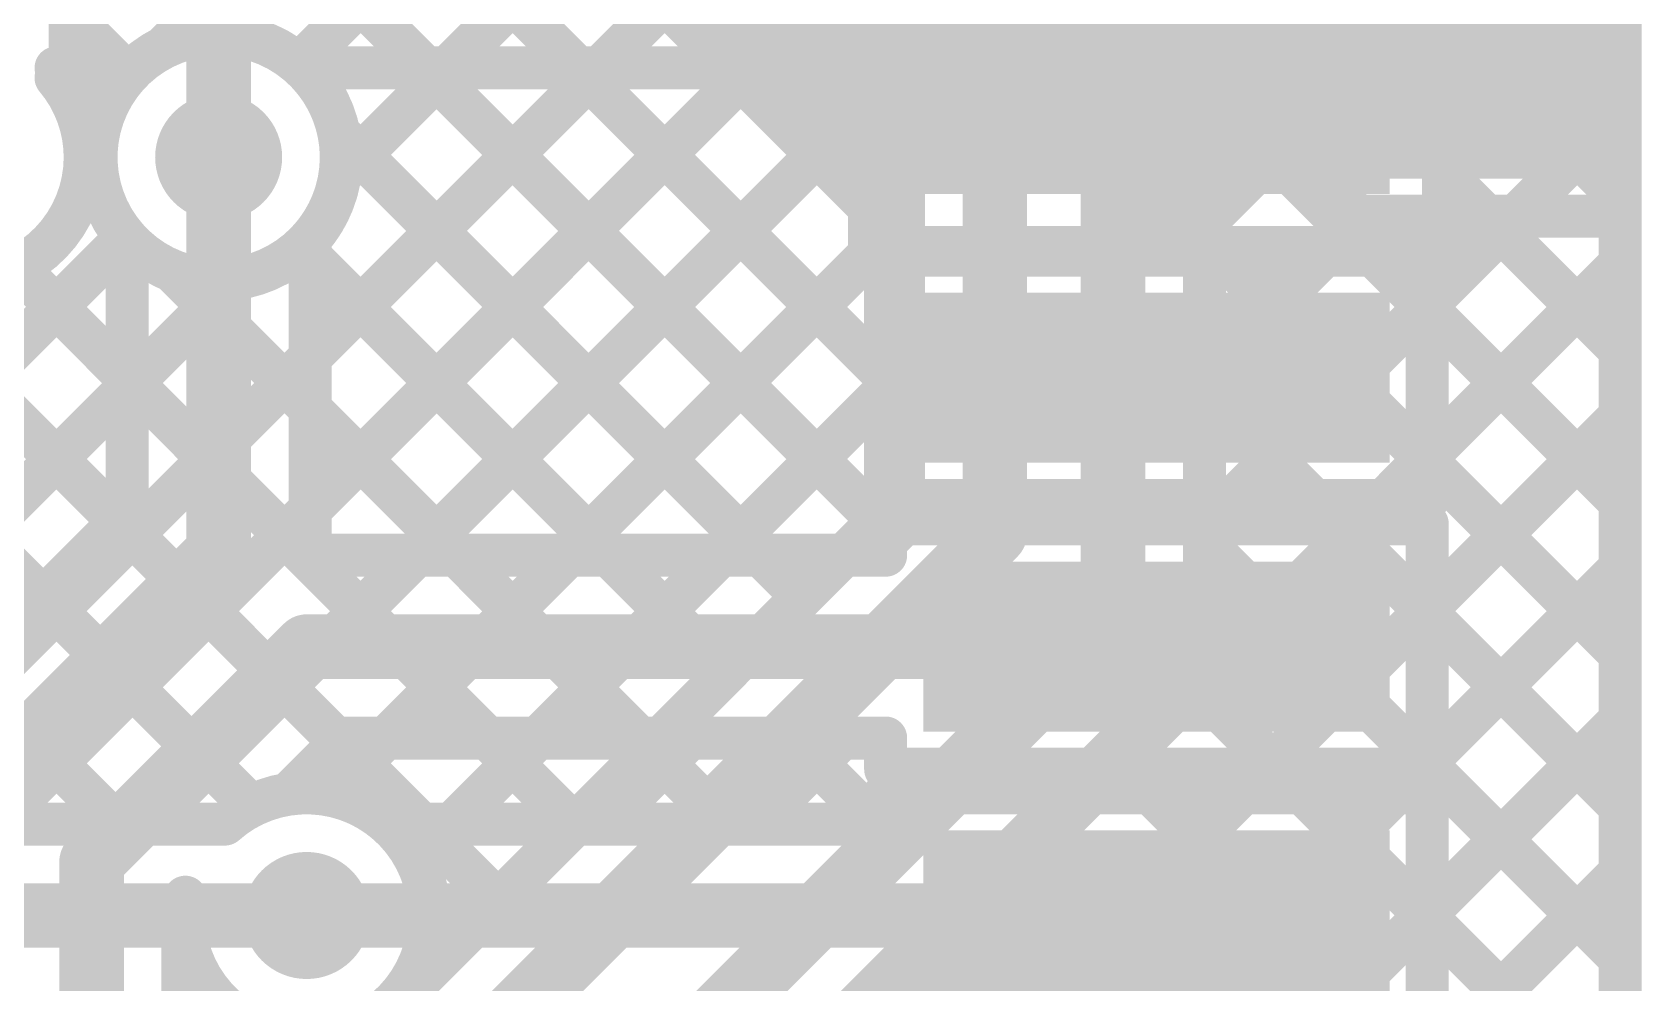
# Model space of a CAD drawing. Header units: millimetres. Extents: x 1.22 to 4.12, y 1.17 to 3.21.
# Drawn here: x 2.23 to 2.5293, y 2.4765 to 2.6532 of the extents above; entities that cross this region are included whole.
import ezdxf

# ---------------------------------------------------------------- set-up
doc = ezdxf.new("R2010")
doc.units = ezdxf.units.MM
doc.header["$MEASUREMENT"] = 0
for name, color, linetype in [('BottomLayer', 5, 'Continuous'), ('BottomPaste', 16, 'Continuous'), ('BottomSolder', 6, 'Continuous'), ('MultiLayer', 9, 'Continuous'), ('TopLayer', 1, 'Continuous'), ('TopPaste', 8, 'Continuous'), ('TopSolder', 216, 'Continuous'), ('ViaHoleLayer', 16, 'Continuous')]:
    doc.layers.add(name, color=color, linetype=linetype)

# ---------------------------------------------------------------- blocks, each defined once
blk = doc.blocks.new('RN42_I_RM_B_18')
at = {"layer": 'BottomLayer'}
blk.add_solid([(0.18504, -0.40748), (0.25591, -0.40748), (0.18504, -0.36811), (0.25591, -0.36811)], dxfattribs=at)
at = {"layer": 'BottomPaste'}
blk.add_solid([(0.18504, -0.40748), (0.25591, -0.40748), (0.18504, -0.36811), (0.25591, -0.36811)], dxfattribs=at)
at = {"layer": 'BottomSolder'}
blk.add_solid([(0.18104, -0.41148), (0.25991, -0.41148), (0.18104, -0.36411), (0.25991, -0.36411)], dxfattribs=at)
blk = doc.blocks.new('ATTINY1616_SFR_19')
at = {"layer": 'TopLayer'}
for points in [[(0.1437, 0.21319), (0.22244, 0.21319), (0.1437, 0.23681), (0.22244, 0.23681)], [(0.1437, 0.16319), (0.22244, 0.16319), (0.1437, 0.18681), (0.22244, 0.18681)], [(0.1437, 0.11319), (0.22244, 0.11319), (0.1437, 0.13681), (0.22244, 0.13681)], [(0.1437, 0.06319), (0.22244, 0.06319), (0.1437, 0.08681), (0.22244, 0.08681)]]:
    blk.add_solid(points, dxfattribs=at)
at = {"layer": 'TopPaste'}
for points in [[(0.1437, 0.21319), (0.22244, 0.21319), (0.1437, 0.23681), (0.22244, 0.23681)], [(0.1437, 0.16319), (0.22244, 0.16319), (0.1437, 0.18681), (0.22244, 0.18681)], [(0.1437, 0.11319), (0.22244, 0.11319), (0.1437, 0.13681), (0.22244, 0.13681)], [(0.1437, 0.06319), (0.22244, 0.06319), (0.1437, 0.08681), (0.22244, 0.08681)]]:
    blk.add_solid(points, dxfattribs=at)
at = {"layer": 'TopSolder'}
for points in [[(0.1397, 0.20919), (0.22644, 0.20919), (0.1397, 0.24081), (0.22644, 0.24081)], [(0.1397, 0.15919), (0.22644, 0.15919), (0.1397, 0.19081), (0.22644, 0.19081)], [(0.1397, 0.10919), (0.22644, 0.10919), (0.1397, 0.14081), (0.22644, 0.14081)], [(0.1397, 0.05919), (0.22644, 0.05919), (0.1397, 0.09081), (0.22644, 0.09081)]]:
    blk.add_solid(points, dxfattribs=at)

msp = doc.modelspace()

# ---------------------------------------------------------------- linework, layer by layer
at = {"layer": 'BottomLayer'}
for points, const_width in [([(2.431, 2.544), (2.431, 2.737)], 0.012), ([(2.409, 2.56), (2.409, 2.724)], 0.012), ([(2.448, 2.544), (2.448, 2.725)], 0.008), ([(2.38587, 2.6466), (2.38587, 2.72308)], 0.008), ([(2.392, 2.56704), (2.392, 2.71696)], 0.008), ([(2.47411, 2.61904), (2.47411, 2.71191)], 0.008), ([(2.26464, 2.63), (2.26464, 2.69697)], 0.012), ([(2.448, 2.64599), (2.47411, 2.6721)], 0.008), ([(2.448, 2.67145), (2.47411, 2.64534)], 0.008), ([(2.38587, 2.64873), (2.392, 2.6426)], 0.008), ([(2.19487, 2.506), (2.33547, 2.6466)], 0.008), ([(2.22316, 2.506), (2.36376, 2.6466)], 0.008), ([(2.23439, 2.6466), (2.23789, 2.6466)], 0.008), ([(2.23789, 2.6466), (2.24414, 2.6466)], 0.008), ([(2.23789, 2.6466), (2.24414, 2.6466)], 0.008), ([(2.24414, 2.6466), (2.24764, 2.6466)], 0.008), ([(2.25144, 2.506), (2.392, 2.64656)], 0.008), ([(2.28164, 2.6466), (2.28513, 2.6466)], 0.008), ([(2.28513, 2.6466), (2.29139, 2.6466)], 0.008), ([(2.28513, 2.6466), (2.29139, 2.6466)], 0.008), ([(2.2872, 2.62661), (2.30719, 2.6466)], 0.008), ([(2.29139, 2.6466), (2.33238, 2.6466)], 0.008), ([(2.30315, 2.6466), (2.38735, 2.5624)], 0.008), ([(2.33143, 2.6466), (2.392, 2.58603)], 0.008), ([(2.33238, 2.6466), (2.33863, 2.6466)], 0.008), ([(2.33238, 2.6466), (2.33863, 2.6466)], 0.008), ([(2.33863, 2.6466), (2.38587, 2.6466)], 0.008), ([(2.35972, 2.6466), (2.392, 2.61432)], 0.008), ([(2.448, 2.61771), (2.47411, 2.64382)], 0.008), ([(2.448, 2.64317), (2.52535, 2.56582)], 0.008), ([(2.23921, 2.63519), (2.24425, 2.64023)], 0.008), ([(2.28701, 2.63445), (2.37321, 2.54825)], 0.008), ([(2.23937, 2.62553), (2.24352, 2.62138)], 0.008), ([(2.12792, 2.62384), (2.24576, 2.506)], 0.008), ([(2.448, 2.56114), (2.5059, 2.61904)], 0.008), ([(2.448, 2.58942), (2.47762, 2.61904)], 0.008), ([(2.47411, 2.61904), (2.52535, 2.61904)], 0.008), ([(2.50041, 2.61904), (2.52535, 2.59411)], 0.008), ([(2.52535, 2.27096), (2.52535, 2.61904)], 0.008), ([(2.19098, 2.61735), (2.31664, 2.49168)], 0.008), ([(2.28515, 2.51143), (2.392, 2.61827)], 0.008), ([(2.1383, 2.506), (2.24738, 2.61508)], 0.008), ([(2.28002, 2.61316), (2.35907, 2.53411)], 0.008), ([(2.448, 2.61489), (2.52535, 2.53754)], 0.008), ([(2.19795, 2.28281), (2.52535, 2.6102)], 0.008), ([(2.16659, 2.506), (2.26803, 2.60744)], 0.008), ([(2.17284, 2.6072), (2.27069, 2.50935)], 0.008), ([(2.22708, 2.60954), (2.33078, 2.50583)], 0.008), ([(2.25601, 2.60888), (2.34493, 2.51997)], 0.008), ([(2.30134, 2.49933), (2.392, 2.58999)], 0.008), ([(2.448, 2.5866), (2.52535, 2.50925)], 0.008), ([(2.18683, 2.2434), (2.52535, 2.58192)], 0.008), ([(2.13673, 2.31178), (2.392, 2.56704)], 0.008), ([(2.138, 2.289), (2.409, 2.56)], 0.012), ([(2.448, 2.55832), (2.52535, 2.48097)], 0.008), ([(2.21512, 2.2434), (2.52535, 2.55363)], 0.008), ([(2.176, 2.289), (2.431, 2.544)], 0.012), ([(2.19878, 2.28773), (2.443, 2.53196)], 0.008), ([(2.44444, 2.53359), (2.52535, 2.45269)], 0.008), ([(2.2434, 2.2434), (2.52535, 2.52535)], 0.008), ([(2.43039, 2.51935), (2.52535, 2.4244)], 0.008), ([(2.07221, 2.506), (2.26579, 2.506)], 0.008), ([(2.41625, 2.50521), (2.52535, 2.39612)], 0.008), ([(2.27169, 2.2434), (2.52535, 2.49706)], 0.008), ([(2.07221, 2.489), (2.281, 2.489)], 0.012), ([(2.40211, 2.49107), (2.52535, 2.36783)], 0.008), ([(2.38797, 2.47693), (2.52535, 2.33955)], 0.008)]:
    msp.add_lwpolyline(points, dxfattribs=dict(at, const_width=const_width))
for points, const_width in [([(2.38387, 2.64873, 1), (2.38787, 2.64873, 1)], 0.004), ([(2.23239, 2.6466, 1), (2.23639, 2.6466, 1)], 0.004), ([(2.23589, 2.6466, 1), (2.23989, 2.6466, 1)], 0.004), ([(2.23589, 2.6466, 1), (2.23989, 2.6466, 1)], 0.004), ([(2.23589, 2.6466, 1), (2.23989, 2.6466, 1)], 0.004), ([(2.24214, 2.6466, 1), (2.24614, 2.6466, 1)], 0.004), ([(2.24214, 2.6466, 1), (2.24614, 2.6466, 1)], 0.004), ([(2.24214, 2.6466, 1), (2.24614, 2.6466, 1)], 0.004), ([(2.24564, 2.6466, 1), (2.24964, 2.6466, 1)], 0.004), ([(2.27964, 2.6466, 1), (2.28364, 2.6466, 1)], 0.004), ([(2.28313, 2.6466, 1), (2.28713, 2.6466, 1)], 0.004), ([(2.28313, 2.6466, 1), (2.28713, 2.6466, 1)], 0.004), ([(2.28313, 2.6466, 1), (2.28713, 2.6466, 1)], 0.004), ([(2.28939, 2.6466, 1), (2.29339, 2.6466, 1)], 0.004), ([(2.28939, 2.6466, 1), (2.29339, 2.6466, 1)], 0.004), ([(2.28939, 2.6466, 1), (2.29339, 2.6466, 1)], 0.004), ([(2.30115, 2.6466, 1), (2.30515, 2.6466, 1)], 0.004), ([(2.30519, 2.6466, 1), (2.30919, 2.6466, 1)], 0.004), ([(2.32943, 2.6466, 1), (2.33343, 2.6466, 1)], 0.004), ([(2.33038, 2.6466, 1), (2.33438, 2.6466, 1)], 0.004), ([(2.33038, 2.6466, 1), (2.33438, 2.6466, 1)], 0.004), ([(2.33038, 2.6466, 1), (2.33438, 2.6466, 1)], 0.004), ([(2.33347, 2.6466, 1), (2.33747, 2.6466, 1)], 0.004), ([(2.33663, 2.6466, 1), (2.34063, 2.6466, 1)], 0.004), ([(2.33663, 2.6466, 1), (2.34063, 2.6466, 1)], 0.004), ([(2.33663, 2.6466, 1), (2.34063, 2.6466, 1)], 0.004), ([(2.35772, 2.6466, 1), (2.36172, 2.6466, 1)], 0.004), ([(2.36176, 2.6466, 1), (2.36576, 2.6466, 1)], 0.004), ([(2.38387, 2.6466, 1), (2.38787, 2.6466, 1)], 0.004), ([(2.38387, 2.6466, 1), (2.38787, 2.6466, 1)], 0.004), ([(2.39, 2.64656, 1), (2.394, 2.64656, 1)], 0.004), ([(2.446, 2.64599, 1), (2.45, 2.64599, 1)], 0.004), ([(2.23239, 2.64476, 1), (2.23639, 2.64476, 1)], 0.004), ([(2.24564, 2.64521, 1), (2.24964, 2.64521, 1)], 0.004), ([(2.27964, 2.64521, 1), (2.28364, 2.64521, 1)], 0.004), ([(2.446, 2.64317, 1), (2.45, 2.64317, 1)], 0.004), ([(2.47211, 2.64534, 1), (2.47611, 2.64534, 1)], 0.004), ([(2.47211, 2.64382, 1), (2.47611, 2.64382, 1)], 0.004), ([(2.24225, 2.64023, 1), (2.24625, 2.64023, 1)], 0.004), ([(2.39, 2.6426, 1), (2.394, 2.6426, 1)], 0.004), ([(2.25873, 2.63, 1), (2.27054, 2.63, 1)], 0.01181), ([(2.23721, 2.63519, 1), (2.24121, 2.63519, 1)], 0.004), ([(2.28501, 2.63445, 1), (2.28901, 2.63445, 1)], 0.004), ([(2.26164, 2.63, 1), (2.26764, 2.63, 1)], 0.006), ([(2.23781, 2.63, 1), (2.24181, 2.63, 1)], 0.004), ([(2.23781, 2.63, 1), (2.24181, 2.63, 1)], 0.004), ([(2.28545, 2.63, 1), (2.28945, 2.63, 1)], 0.004), ([(2.28545, 2.63, 1), (2.28945, 2.63, 1)], 0.004), ([(2.23737, 2.62553, 1), (2.24137, 2.62553, 1)], 0.004), ([(2.28519, 2.62661, 1), (2.28919, 2.62661, 1)], 0.004), ([(2.24152, 2.62138, 1), (2.24552, 2.62138, 1)], 0.004), ([(2.47211, 2.61904, 1), (2.47611, 2.61904, 1)], 0.004), ([(2.47211, 2.61904, 1), (2.47611, 2.61904, 1)], 0.004), ([(2.47562, 2.61904, 1), (2.47962, 2.61904, 1)], 0.004), ([(2.49842, 2.61904, 1), (2.50242, 2.61904, 1)], 0.004), ([(2.5039, 2.61904, 1), (2.5079, 2.61904, 1)], 0.004), ([(2.52335, 2.61904, 1), (2.52735, 2.61904, 1)], 0.004), ([(2.52335, 2.61904, 1), (2.52735, 2.61904, 1)], 0.004), ([(2.39, 2.61827, 1), (2.394, 2.61827, 1)], 0.004), ([(2.446, 2.61771, 1), (2.45, 2.61771, 1)], 0.004), ([(2.24538, 2.61508, 1), (2.24938, 2.61508, 1)], 0.004), ([(2.27802, 2.61316, 1), (2.28202, 2.61316, 1)], 0.004), ([(2.39, 2.61432, 1), (2.394, 2.61432, 1)], 0.004), ([(2.446, 2.61489, 1), (2.45, 2.61489, 1)], 0.004), ([(2.52335, 2.6102, 1), (2.52735, 2.6102, 1)], 0.004), ([(2.22508, 2.60954, 1), (2.22908, 2.60954, 1)], 0.004), ([(2.25401, 2.60888, 1), (2.25801, 2.60888, 1)], 0.004), ([(2.26603, 2.60744, 1), (2.27003, 2.60744, 1)], 0.004), ([(2.52335, 2.59411, 1), (2.52735, 2.59411, 1)], 0.004), ([(2.39, 2.58999, 1), (2.394, 2.58999, 1)], 0.004), ([(2.446, 2.58942, 1), (2.45, 2.58942, 1)], 0.004), ([(2.39, 2.58603, 1), (2.394, 2.58603, 1)], 0.004), ([(2.446, 2.5866, 1), (2.45, 2.5866, 1)], 0.004), ([(2.52335, 2.58192, 1), (2.52735, 2.58192, 1)], 0.004), ([(2.39, 2.56704, 1), (2.394, 2.56704, 1)], 0.004), ([(2.39, 2.56704, 1), (2.394, 2.56704, 1)], 0.004), ([(2.52335, 2.56582, 1), (2.52735, 2.56582, 1)], 0.004), ([(2.38535, 2.5624, 1), (2.38935, 2.5624, 1)], 0.004), ([(2.406, 2.56, 1), (2.412, 2.56, 1)], 0.006), ([(2.406, 2.56, 1), (2.412, 2.56, 1)], 0.006), ([(2.446, 2.56114, 1), (2.45, 2.56114, 1)], 0.004), ([(2.446, 2.55832, 1), (2.45, 2.55832, 1)], 0.004), ([(2.52335, 2.55363, 1), (2.52735, 2.55363, 1)], 0.004), ([(2.37121, 2.54825, 1), (2.37521, 2.54825, 1)], 0.004), ([(2.428, 2.544, 1), (2.434, 2.544, 1)], 0.006), ([(2.428, 2.544, 1), (2.434, 2.544, 1)], 0.006), ([(2.446, 2.544, 1), (2.45, 2.544, 1)], 0.004), ([(2.446, 2.544, 1), (2.45, 2.544, 1)], 0.004), ([(2.446, 2.544, 1), (2.45, 2.544, 1)], 0.004), ([(2.52335, 2.53754, 1), (2.52735, 2.53754, 1)], 0.004), ([(2.35707, 2.53411, 1), (2.36107, 2.53411, 1)], 0.004), ([(2.441, 2.53196, 1), (2.445, 2.53196, 1)], 0.004), ([(2.441, 2.53196, 1), (2.445, 2.53196, 1)], 0.004), ([(2.44102, 2.53198, 1), (2.44502, 2.53198, 1)], 0.004), ([(2.44244, 2.53359, 1), (2.44644, 2.53359, 1)], 0.004), ([(2.52335, 2.52535, 1), (2.52735, 2.52535, 1)], 0.004), ([(2.34293, 2.51997, 1), (2.34693, 2.51997, 1)], 0.004), ([(2.42839, 2.51935, 1), (2.43239, 2.51935, 1)], 0.004), ([(2.28315, 2.51143, 1), (2.28715, 2.51143, 1)], 0.004), ([(2.26869, 2.50935, 1), (2.27269, 2.50935, 1)], 0.004), ([(2.52335, 2.50925, 1), (2.52735, 2.50925, 1)], 0.004), ([(2.24376, 2.506, 1), (2.24776, 2.506, 1)], 0.004), ([(2.24944, 2.506, 1), (2.25344, 2.506, 1)], 0.004), ([(2.26379, 2.506, 1), (2.26779, 2.506, 1)], 0.004), ([(2.26379, 2.506, 1), (2.26779, 2.506, 1)], 0.004), ([(2.32878, 2.50583, 1), (2.33278, 2.50583, 1)], 0.004), ([(2.41425, 2.50521, 1), (2.41825, 2.50521, 1)], 0.004), ([(2.29934, 2.49933, 1), (2.30334, 2.49933, 1)], 0.004), ([(2.27509, 2.489, 1), (2.28691, 2.489, 1)], 0.01181), ([(2.52335, 2.49706, 1), (2.52735, 2.49706, 1)], 0.004), ([(2.278, 2.489, 1), (2.284, 2.489, 1)], 0.006), ([(2.31464, 2.49168, 1), (2.31864, 2.49168, 1)], 0.004), ([(2.40011, 2.49107, 1), (2.40411, 2.49107, 1)], 0.004), ([(2.30181, 2.489, 1), (2.30581, 2.489, 1)], 0.004), ([(2.30181, 2.489, 1), (2.30581, 2.489, 1)], 0.004), ([(2.52335, 2.48097, 1), (2.52735, 2.48097, 1)], 0.004), ([(2.38597, 2.47693, 1), (2.38997, 2.47693, 1)], 0.004)]:
    msp.add_lwpolyline(points, format="xyb", close=True, dxfattribs=dict(at, const_width=const_width))
at = {"layer": 'BottomLayer', "const_width": 0.008}
for points in [[(2.23439, 2.64476, -0.177732), (2.23981, 2.63)], [(2.28745, 2.63, -1.452551), (2.24764, 2.64521)], [(2.28164, 2.64521, -0.184522), (2.28745, 2.63)], [(2.23981, 2.63, -0.920579), (2.1945, 2.62625)], [(2.448, 2.544, -0.199327), (2.443, 2.53196)], [(2.448, 2.544, -0.198912), (2.44302, 2.53198)], [(2.26579, 2.506, -0.648286), (2.30381, 2.489)], [(2.30381, 2.489, -0.648286), (2.26579, 2.472)]]:
    msp.add_lwpolyline(points, format="xyb", dxfattribs=at)
at = {"layer": 'MultiLayer', "const_width": 0.01181}
for points in [[(2.25873, 2.63, 1), (2.27054, 2.63, 1)], [(2.27509, 2.489, 1), (2.28691, 2.489, 1)]]:
    msp.add_lwpolyline(points, format="xyb", close=True, dxfattribs=at)
at = {"layer": 'TopLayer'}
for points, const_width in [([(2.27956, 2.64725), (2.3573, 2.725)], 0.008), ([(2.28164, 2.59277), (2.41387, 2.725)], 0.008), ([(2.28164, 2.56448), (2.44216, 2.725)], 0.008), ([(2.2872, 2.62661), (2.38559, 2.725)], 0.008), ([(2.3096, 2.725), (2.3857, 2.6489)], 0.008), ([(2.45102, 2.725), (2.52535, 2.65068)], 0.008), ([(2.311, 2.711), (2.383, 2.639)], 0.025), ([(2.52535, 2.18106), (2.52535, 2.70878)], 0.008), ([(2.309, 2.69732), (2.3857, 2.62062)], 0.008), ([(2.237, 2.64097), (2.237, 2.68228)], 0.008), ([(2.23918, 2.68228), (2.26909, 2.65237)], 0.008), ([(2.25441, 2.65039), (2.2833, 2.67928)], 0.008), ([(2.27047, 2.67928), (2.3887, 2.56105)], 0.008), ([(2.29875, 2.67928), (2.3887, 2.58933)], 0.008), ([(2.49244, 2.63386), (2.52535, 2.66677)], 0.008), ([(2.3857, 2.61319), (2.3857, 2.66481)], 0.008), ([(2.49244, 2.61319), (2.49244, 2.66481)], 0.008), ([(2.43907, 2.639), (2.43907, 2.66081)], 0.01), ([(2.237, 2.65618), (2.2478, 2.64538)], 0.008), ([(2.49244, 2.6553), (2.52535, 2.62239)], 0.008), ([(2.383, 2.639), (2.43907, 2.639)], 0.025), ([(2.23921, 2.63519), (2.24425, 2.64023)], 0.008), ([(2.30144, 2.556), (2.3857, 2.64026)], 0.008), ([(2.3897, 2.639), (2.43907, 2.639)], 0.01), ([(2.43907, 2.639), (2.48844, 2.639)], 0.01), ([(2.43907, 2.61719), (2.43907, 2.639)], 0.01), ([(2.48944, 2.60258), (2.52535, 2.63848)], 0.008), ([(2.28701, 2.63445), (2.36546, 2.556)], 0.008), ([(2.26464, 2.55664), (2.26464, 2.63)], 0.012), ([(2.23937, 2.62553), (2.24352, 2.62138)], 0.008), ([(2.49244, 2.62701), (2.52535, 2.59411)], 0.008), ([(2.3857, 2.62062), (2.39313, 2.61319)], 0.008), ([(2.19098, 2.61735), (2.24614, 2.56218)], 0.008), ([(2.1383, 2.506), (2.24738, 2.61508)], 0.008), ([(2.24764, 2.56368), (2.24764, 2.61479)], 0.008), ([(2.28164, 2.55664), (2.28164, 2.61479)], 0.008), ([(2.32973, 2.556), (2.38691, 2.61319)], 0.008), ([(2.3857, 2.61319), (2.49244, 2.61319)], 0.008), ([(2.28164, 2.61154), (2.33718, 2.556)], 0.008), ([(2.3887, 2.61181), (2.48944, 2.61181)], 0.008), ([(2.3887, 2.56619), (2.3887, 2.61181)], 0.008), ([(2.48944, 2.56619), (2.48944, 2.61181)], 0.008), ([(2.48944, 2.57429), (2.52535, 2.6102)], 0.008), ([(2.17284, 2.6072), (2.232, 2.54804)], 0.008), ([(2.22708, 2.60954), (2.24764, 2.58897)], 0.008), ([(2.48944, 2.60173), (2.52535, 2.56582)], 0.008), ([(2.16658, 2.50599), (2.24764, 2.58705)], 0.008), ([(2.35801, 2.556), (2.3887, 2.58669)], 0.008), ([(2.28164, 2.58326), (2.3089, 2.556)], 0.008), ([(2.48944, 2.54601), (2.52535, 2.58192)], 0.008), ([(2.48944, 2.57344), (2.52535, 2.53754)], 0.008), ([(2.3887, 2.56619), (2.48944, 2.56619)], 0.008), ([(2.39211, 2.56181), (2.39648, 2.56619)], 0.008), ([(2.41184, 2.56619), (2.41622, 2.56181)], 0.008), ([(2.42039, 2.56181), (2.42477, 2.56619)], 0.008), ([(2.44013, 2.56619), (2.44451, 2.56181)], 0.008), ([(2.44867, 2.56181), (2.45305, 2.56619)], 0.008), ([(2.46841, 2.56619), (2.47279, 2.56181)], 0.008), ([(2.47696, 2.56181), (2.48134, 2.56619)], 0.008), ([(2.20919, 2.52523), (2.24764, 2.56368)], 0.008), ([(2.3887, 2.56181), (2.48944, 2.56181)], 0.008), ([(2.3887, 2.55841), (2.39211, 2.56181)], 0.008), ([(2.3887, 2.556), (2.3887, 2.56181)], 0.008), ([(2.48944, 2.51619), (2.48944, 2.56181)], 0.008), ([(2.22119, 2.51319), (2.26464, 2.55664)], 0.012), ([(2.28163, 2.556), (2.3887, 2.556)], 0.008), ([(2.38629, 2.556), (2.3887, 2.55841)], 0.008), ([(2.48944, 2.51773), (2.52535, 2.55363)], 0.008), ([(2.48944, 2.54516), (2.52535, 2.50925)], 0.008), ([(2.241, 2.499), (2.281, 2.539)], 0.012), ([(2.281, 2.539), (2.43907, 2.539)], 0.012), ([(2.48944, 2.48944), (2.52535, 2.52535)], 0.008), ([(2.2776, 2.51156), (2.28804, 2.522)], 0.008), ([(2.28515, 2.51143), (2.29573, 2.522)], 0.008), ([(2.28718, 2.52114), (2.30233, 2.506)], 0.008), ([(2.28804, 2.522), (2.3887, 2.522)], 0.008), ([(2.30801, 2.506), (2.32401, 2.522)], 0.008), ([(2.31461, 2.522), (2.33061, 2.506)], 0.008), ([(2.33629, 2.506), (2.35229, 2.522)], 0.008), ([(2.3429, 2.522), (2.3589, 2.506)], 0.008), ([(2.36458, 2.506), (2.38058, 2.522)], 0.008), ([(2.37118, 2.522), (2.38718, 2.506)], 0.008), ([(2.3887, 2.51619), (2.3887, 2.522)], 0.008), ([(2.3887, 2.51619), (2.48944, 2.51619)], 0.008), ([(2.39867, 2.51181), (2.40305, 2.51619)], 0.008), ([(2.40528, 2.51619), (2.40965, 2.51181)], 0.008), ([(2.42696, 2.51181), (2.43134, 2.51619)], 0.008), ([(2.43356, 2.51619), (2.43794, 2.51181)], 0.008), ([(2.45524, 2.51181), (2.45962, 2.51619)], 0.008), ([(2.46184, 2.51619), (2.46622, 2.51181)], 0.008), ([(2.48353, 2.51181), (2.4879, 2.51619)], 0.008), ([(2.48944, 2.51688), (2.52535, 2.48097)], 0.008), ([(2.3887, 2.51181), (2.48944, 2.51181)], 0.008), ([(2.3887, 2.506), (2.3887, 2.51181)], 0.008), ([(2.48944, 2.46619), (2.48944, 2.51181)], 0.008), ([(2.29621, 2.506), (2.3887, 2.506)], 0.008), ([(2.241, 2.26238), (2.241, 2.499)], 0.012), ([(2.48944, 2.46116), (2.52535, 2.49706)], 0.008), ([(2.258, 2.26943), (2.258, 2.49196)], 0.008), ([(2.281, 2.489), (2.43907, 2.489)], 0.012), ([(2.48944, 2.48859), (2.52535, 2.45269)], 0.008)]:
    msp.add_lwpolyline(points, dxfattribs=dict(at, const_width=const_width))
for points, const_width in [([(2.235, 2.65618, 1), (2.239, 2.65618, 1)], 0.004), ([(2.49044, 2.6553, 1), (2.49444, 2.6553, 1)], 0.004), ([(2.26709, 2.65237, 1), (2.27109, 2.65237, 1)], 0.004), ([(2.25241, 2.65039, 1), (2.25641, 2.65039, 1)], 0.004), ([(2.3837, 2.6489, 1), (2.3877, 2.6489, 1)], 0.004), ([(2.52335, 2.65068, 1), (2.52735, 2.65068, 1)], 0.004), ([(2.27756, 2.64725, 1), (2.28156, 2.64725, 1)], 0.004), ([(2.37675, 2.639, 1), (2.38925, 2.639, 1)], 0.0125), ([(2.37675, 2.639, 1), (2.38925, 2.639, 1)], 0.0125), ([(2.43282, 2.639, 1), (2.44532, 2.639, 1)], 0.0125), ([(2.2458, 2.64538, 1), (2.2498, 2.64538, 1)], 0.004), ([(2.235, 2.64097, 1), (2.239, 2.64097, 1)], 0.004), ([(2.235, 2.64097, 1), (2.239, 2.64097, 1)], 0.004), ([(2.24225, 2.64023, 1), (2.24625, 2.64023, 1)], 0.004), ([(2.3837, 2.64026, 1), (2.3877, 2.64026, 1)], 0.004), ([(2.3872, 2.639, 1), (2.3922, 2.639, 1)], 0.005), ([(2.43657, 2.639, 1), (2.44157, 2.639, 1)], 0.005), ([(2.43657, 2.639, 1), (2.44157, 2.639, 1)], 0.005), ([(2.43657, 2.639, 1), (2.44157, 2.639, 1)], 0.005), ([(2.43657, 2.639, 1), (2.44157, 2.639, 1)], 0.005), ([(2.48594, 2.639, 1), (2.49094, 2.639, 1)], 0.005), ([(2.25873, 2.63, 1), (2.27054, 2.63, 1)], 0.01181), ([(2.52335, 2.63848, 1), (2.52735, 2.63848, 1)], 0.004), ([(2.23721, 2.63519, 1), (2.24121, 2.63519, 1)], 0.004), ([(2.28501, 2.63445, 1), (2.28901, 2.63445, 1)], 0.004), ([(2.49044, 2.63386, 1), (2.49444, 2.63386, 1)], 0.004), ([(2.26164, 2.63, 1), (2.26764, 2.63, 1)], 0.006), ([(2.23781, 2.63, 1), (2.24181, 2.63, 1)], 0.004), ([(2.23781, 2.63, 1), (2.24181, 2.63, 1)], 0.004), ([(2.28545, 2.63, 1), (2.28945, 2.63, 1)], 0.004), ([(2.28545, 2.63, 1), (2.28945, 2.63, 1)], 0.004), ([(2.23737, 2.62553, 1), (2.24137, 2.62553, 1)], 0.004), ([(2.28519, 2.62661, 1), (2.28919, 2.62661, 1)], 0.004), ([(2.49044, 2.62701, 1), (2.49444, 2.62701, 1)], 0.004), ([(2.52335, 2.62239, 1), (2.52735, 2.62239, 1)], 0.004), ([(2.24152, 2.62138, 1), (2.24552, 2.62138, 1)], 0.004), ([(2.3837, 2.62062, 1), (2.3877, 2.62062, 1)], 0.004), ([(2.3837, 2.62062, 1), (2.3877, 2.62062, 1)], 0.004), ([(2.43657, 2.61719, 1), (2.44157, 2.61719, 1)], 0.005), ([(2.24538, 2.61508, 1), (2.24938, 2.61508, 1)], 0.004), ([(2.24564, 2.61479, 1), (2.24964, 2.61479, 1)], 0.004), ([(2.24564, 2.61479, 1), (2.24964, 2.61479, 1)], 0.004), ([(2.27964, 2.61479, 1), (2.28364, 2.61479, 1)], 0.004), ([(2.27964, 2.61479, 1), (2.28364, 2.61479, 1)], 0.004), ([(2.3837, 2.61319, 1), (2.3877, 2.61319, 1)], 0.004), ([(2.3837, 2.61319, 1), (2.3877, 2.61319, 1)], 0.004), ([(2.38491, 2.61319, 1), (2.38891, 2.61319, 1)], 0.004), ([(2.39113, 2.61319, 1), (2.39513, 2.61319, 1)], 0.004), ([(2.49044, 2.61319, 1), (2.49444, 2.61319, 1)], 0.004), ([(2.49044, 2.61319, 1), (2.49444, 2.61319, 1)], 0.004), ([(2.27964, 2.61154, 1), (2.28364, 2.61154, 1)], 0.004), ([(2.3867, 2.61181, 1), (2.3907, 2.61181, 1)], 0.004), ([(2.3867, 2.61181, 1), (2.3907, 2.61181, 1)], 0.004), ([(2.48744, 2.61181, 1), (2.49144, 2.61181, 1)], 0.004), ([(2.48744, 2.61181, 1), (2.49144, 2.61181, 1)], 0.004), ([(2.52335, 2.6102, 1), (2.52735, 2.6102, 1)], 0.004), ([(2.22508, 2.60954, 1), (2.22908, 2.60954, 1)], 0.004), ([(2.48744, 2.60258, 1), (2.49144, 2.60258, 1)], 0.004), ([(2.48744, 2.60173, 1), (2.49144, 2.60173, 1)], 0.004), ([(2.27964, 2.59277, 1), (2.28364, 2.59277, 1)], 0.004), ([(2.52335, 2.59411, 1), (2.52735, 2.59411, 1)], 0.004), ([(2.24564, 2.58897, 1), (2.24964, 2.58897, 1)], 0.004), ([(2.3867, 2.58933, 1), (2.3907, 2.58933, 1)], 0.004), ([(2.24564, 2.58705, 1), (2.24964, 2.58705, 1)], 0.004), ([(2.3867, 2.58669, 1), (2.3907, 2.58669, 1)], 0.004), ([(2.27964, 2.58326, 1), (2.28364, 2.58326, 1)], 0.004), ([(2.52335, 2.58192, 1), (2.52735, 2.58192, 1)], 0.004), ([(2.48744, 2.57429, 1), (2.49144, 2.57429, 1)], 0.004), ([(2.48744, 2.57344, 1), (2.49144, 2.57344, 1)], 0.004), ([(2.3867, 2.56619, 1), (2.3907, 2.56619, 1)], 0.004), ([(2.3867, 2.56619, 1), (2.3907, 2.56619, 1)], 0.004), ([(2.39448, 2.56619, 1), (2.39848, 2.56619, 1)], 0.004), ([(2.40984, 2.56619, 1), (2.41384, 2.56619, 1)], 0.004), ([(2.42277, 2.56619, 1), (2.42677, 2.56619, 1)], 0.004), ([(2.43813, 2.56619, 1), (2.44213, 2.56619, 1)], 0.004), ([(2.45105, 2.56619, 1), (2.45505, 2.56619, 1)], 0.004), ([(2.46641, 2.56619, 1), (2.47041, 2.56619, 1)], 0.004), ([(2.47934, 2.56619, 1), (2.48334, 2.56619, 1)], 0.004), ([(2.48744, 2.56619, 1), (2.49144, 2.56619, 1)], 0.004), ([(2.48744, 2.56619, 1), (2.49144, 2.56619, 1)], 0.004), ([(2.52335, 2.56582, 1), (2.52735, 2.56582, 1)], 0.004), ([(2.24414, 2.56218, 1), (2.24814, 2.56218, 1)], 0.004), ([(2.24564, 2.56368, 1), (2.24964, 2.56368, 1)], 0.004), ([(2.24564, 2.56368, 1), (2.24964, 2.56368, 1)], 0.004), ([(2.27964, 2.56448, 1), (2.28364, 2.56448, 1)], 0.004), ([(2.3867, 2.56181, 1), (2.3907, 2.56181, 1)], 0.004), ([(2.3867, 2.56181, 1), (2.3907, 2.56181, 1)], 0.004), ([(2.39011, 2.56181, 1), (2.39411, 2.56181, 1)], 0.004), ([(2.39011, 2.56181, 1), (2.39411, 2.56181, 1)], 0.004), ([(2.41422, 2.56181, 1), (2.41822, 2.56181, 1)], 0.004), ([(2.41839, 2.56181, 1), (2.42239, 2.56181, 1)], 0.004), ([(2.44251, 2.56181, 1), (2.44651, 2.56181, 1)], 0.004), ([(2.44667, 2.56181, 1), (2.45067, 2.56181, 1)], 0.004), ([(2.47079, 2.56181, 1), (2.47479, 2.56181, 1)], 0.004), ([(2.47496, 2.56181, 1), (2.47896, 2.56181, 1)], 0.004), ([(2.48744, 2.56181, 1), (2.49144, 2.56181, 1)], 0.004), ([(2.48744, 2.56181, 1), (2.49144, 2.56181, 1)], 0.004), ([(2.3867, 2.56105, 1), (2.3907, 2.56105, 1)], 0.004), ([(2.26164, 2.55664, 1), (2.26764, 2.55664, 1)], 0.006), ([(2.26164, 2.55664, 1), (2.26764, 2.55664, 1)], 0.006), ([(2.27963, 2.556, 1), (2.28363, 2.556, 1)], 0.004), ([(2.27964, 2.55664, 1), (2.28364, 2.55664, 1)], 0.004), ([(2.29944, 2.556, 1), (2.30344, 2.556, 1)], 0.004), ([(2.3069, 2.556, 1), (2.3109, 2.556, 1)], 0.004), ([(2.32773, 2.556, 1), (2.33173, 2.556, 1)], 0.004), ([(2.33518, 2.556, 1), (2.33918, 2.556, 1)], 0.004), ([(2.35601, 2.556, 1), (2.36001, 2.556, 1)], 0.004), ([(2.36346, 2.556, 1), (2.36746, 2.556, 1)], 0.004), ([(2.38429, 2.556, 1), (2.38829, 2.556, 1)], 0.004), ([(2.3867, 2.55841, 1), (2.3907, 2.55841, 1)], 0.004), ([(2.3867, 2.55841, 1), (2.3907, 2.55841, 1)], 0.004), ([(2.3867, 2.556, 1), (2.3907, 2.556, 1)], 0.004), ([(2.3867, 2.556, 1), (2.3907, 2.556, 1)], 0.004), ([(2.52335, 2.55363, 1), (2.52735, 2.55363, 1)], 0.004), ([(2.23, 2.54804, 1), (2.234, 2.54804, 1)], 0.004), ([(2.48744, 2.54601, 1), (2.49144, 2.54601, 1)], 0.004), ([(2.48744, 2.54516, 1), (2.49144, 2.54516, 1)], 0.004), ([(2.278, 2.539, 1), (2.284, 2.539, 1)], 0.006), ([(2.278, 2.539, 1), (2.284, 2.539, 1)], 0.006), ([(2.43607, 2.539, 1), (2.44207, 2.539, 1)], 0.006), ([(2.52335, 2.53754, 1), (2.52735, 2.53754, 1)], 0.004), ([(2.52335, 2.52535, 1), (2.52735, 2.52535, 1)], 0.004), ([(2.28518, 2.52114, 1), (2.28918, 2.52114, 1)], 0.004), ([(2.28604, 2.522, 1), (2.29004, 2.522, 1)], 0.004), ([(2.28604, 2.522, 1), (2.29004, 2.522, 1)], 0.004), ([(2.29373, 2.522, 1), (2.29773, 2.522, 1)], 0.004), ([(2.31261, 2.522, 1), (2.31661, 2.522, 1)], 0.004), ([(2.32201, 2.522, 1), (2.32601, 2.522, 1)], 0.004), ([(2.3409, 2.522, 1), (2.3449, 2.522, 1)], 0.004), ([(2.35029, 2.522, 1), (2.35429, 2.522, 1)], 0.004), ([(2.36918, 2.522, 1), (2.37318, 2.522, 1)], 0.004), ([(2.37858, 2.522, 1), (2.38258, 2.522, 1)], 0.004), ([(2.3867, 2.522, 1), (2.3907, 2.522, 1)], 0.004), ([(2.3867, 2.522, 1), (2.3907, 2.522, 1)], 0.004), ([(2.48744, 2.51773, 1), (2.49144, 2.51773, 1)], 0.004), ([(2.3867, 2.51619, 1), (2.3907, 2.51619, 1)], 0.004), ([(2.3867, 2.51619, 1), (2.3907, 2.51619, 1)], 0.004), ([(2.40105, 2.51619, 1), (2.40505, 2.51619, 1)], 0.004), ([(2.40328, 2.51619, 1), (2.40728, 2.51619, 1)], 0.004), ([(2.42934, 2.51619, 1), (2.43334, 2.51619, 1)], 0.004), ([(2.43156, 2.51619, 1), (2.43556, 2.51619, 1)], 0.004), ([(2.45762, 2.51619, 1), (2.46162, 2.51619, 1)], 0.004), ([(2.45984, 2.51619, 1), (2.46384, 2.51619, 1)], 0.004), ([(2.4859, 2.51619, 1), (2.4899, 2.51619, 1)], 0.004), ([(2.48744, 2.51688, 1), (2.49144, 2.51688, 1)], 0.004), ([(2.48744, 2.51619, 1), (2.49144, 2.51619, 1)], 0.004), ([(2.48744, 2.51619, 1), (2.49144, 2.51619, 1)], 0.004), ([(2.2756, 2.51156, 1), (2.2796, 2.51156, 1)], 0.004), ([(2.2756, 2.51156, 1), (2.2796, 2.51156, 1)], 0.004), ([(2.28315, 2.51143, 1), (2.28715, 2.51143, 1)], 0.004), ([(2.3867, 2.51181, 1), (2.3907, 2.51181, 1)], 0.004), ([(2.3867, 2.51181, 1), (2.3907, 2.51181, 1)], 0.004), ([(2.39667, 2.51181, 1), (2.40067, 2.51181, 1)], 0.004), ([(2.40765, 2.51181, 1), (2.41165, 2.51181, 1)], 0.004), ([(2.42496, 2.51181, 1), (2.42896, 2.51181, 1)], 0.004), ([(2.43594, 2.51181, 1), (2.43994, 2.51181, 1)], 0.004), ([(2.45324, 2.51181, 1), (2.45724, 2.51181, 1)], 0.004), ([(2.46422, 2.51181, 1), (2.46822, 2.51181, 1)], 0.004), ([(2.48153, 2.51181, 1), (2.48553, 2.51181, 1)], 0.004), ([(2.48744, 2.51181, 1), (2.49144, 2.51181, 1)], 0.004), ([(2.48744, 2.51181, 1), (2.49144, 2.51181, 1)], 0.004), ([(2.52335, 2.50925, 1), (2.52735, 2.50925, 1)], 0.004), ([(2.29421, 2.506, 1), (2.29821, 2.506, 1)], 0.004), ([(2.29421, 2.506, 1), (2.29821, 2.506, 1)], 0.004), ([(2.30033, 2.506, 1), (2.30433, 2.506, 1)], 0.004), ([(2.30601, 2.506, 1), (2.31001, 2.506, 1)], 0.004), ([(2.32861, 2.506, 1), (2.33261, 2.506, 1)], 0.004), ([(2.33429, 2.506, 1), (2.33829, 2.506, 1)], 0.004), ([(2.3569, 2.506, 1), (2.3609, 2.506, 1)], 0.004), ([(2.36258, 2.506, 1), (2.36658, 2.506, 1)], 0.004), ([(2.38518, 2.506, 1), (2.38918, 2.506, 1)], 0.004), ([(2.3867, 2.506, 1), (2.3907, 2.506, 1)], 0.004), ([(2.3867, 2.506, 1), (2.3907, 2.506, 1)], 0.004), ([(2.238, 2.499, 1), (2.244, 2.499, 1)], 0.006), ([(2.238, 2.499, 1), (2.244, 2.499, 1)], 0.006), ([(2.27509, 2.489, 1), (2.28691, 2.489, 1)], 0.01181), ([(2.52335, 2.49706, 1), (2.52735, 2.49706, 1)], 0.004), ([(2.256, 2.49196, 1), (2.26, 2.49196, 1)], 0.004), ([(2.25644, 2.4924, 1), (2.26044, 2.4924, 1)], 0.004), ([(2.278, 2.489, 1), (2.284, 2.489, 1)], 0.006), ([(2.43607, 2.489, 1), (2.44207, 2.489, 1)], 0.006), ([(2.48744, 2.48944, 1), (2.49144, 2.48944, 1)], 0.004), ([(2.48744, 2.48859, 1), (2.49144, 2.48859, 1)], 0.004), ([(2.52335, 2.48097, 1), (2.52735, 2.48097, 1)], 0.004)]:
    msp.add_lwpolyline(points, format="xyb", close=True, dxfattribs=dict(at, const_width=const_width))
at = {"layer": 'TopLayer', "const_width": 0.008}
for points in [[(2.24764, 2.61479, -1.452551), (2.28745, 2.63)], [(2.237, 2.64097, -0.126085), (2.23981, 2.63)], [(2.23981, 2.63, -0.920579), (2.1945, 2.62625)], [(2.28745, 2.63, -0.184522), (2.28164, 2.61479)], [(2.2776, 2.51156, -0.223515), (2.29621, 2.506)], [(2.29621, 2.472, -0.7028), (2.25844, 2.4924)]]:
    msp.add_lwpolyline(points, format="xyb", dxfattribs=at)
at = {"layer": 'ViaHoleLayer', "const_width": 0.00591}
for points in [[(2.26169, 2.63, 1), (2.26759, 2.63, 1)], [(2.27805, 2.489, 1), (2.28395, 2.489, 1)]]:
    msp.add_lwpolyline(points, format="xyb", close=True, dxfattribs=at)

# ---------------------------------------------------------------- block references
at = {"rotation": 90}
msp.add_blockref('RN42_I_RM_B_18', (2.117, 2.445), dxfattribs=at)
msp.add_blockref('ATTINY1616_SFR_19', (2.256, 2.414))

doc.saveas('drawing.dxf')
